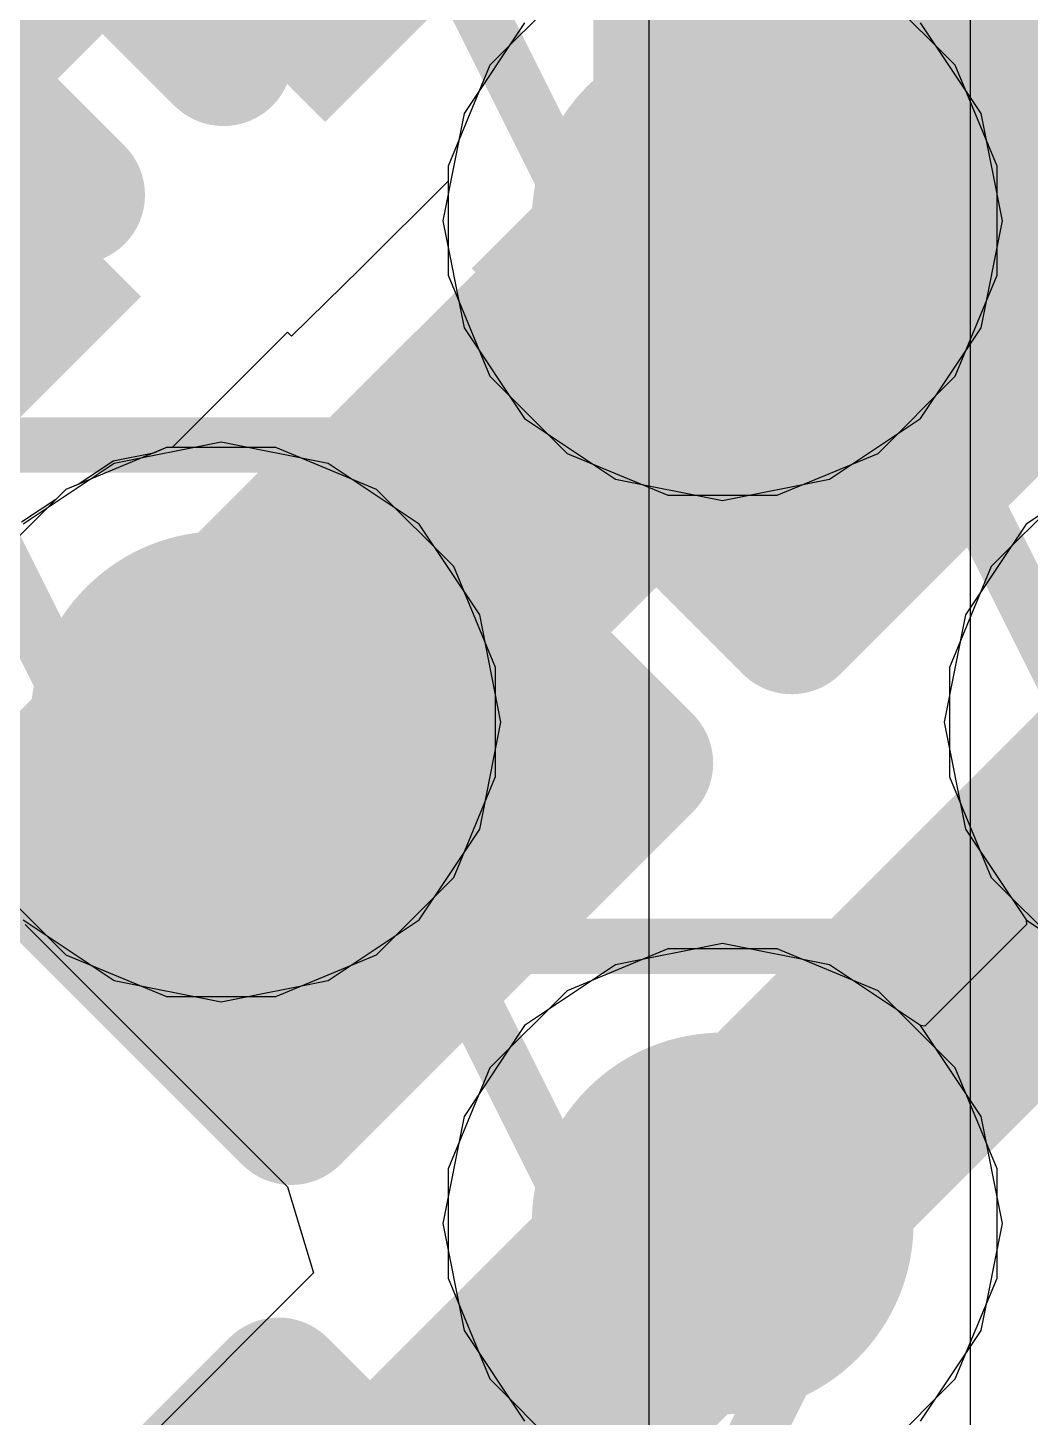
# Model space of a CAD drawing. Header units: inches. Extents: x -6 to 283, y -12 to 154.
# Drawn here: x 57.908 to 58.826, y 7.179 to 8.453 of the extents above; entities that cross this region are included whole.
import ezdxf

# ---------------------------------------------------------------- set-up
doc = ezdxf.new("R2010")
doc.units = ezdxf.units.IN
for name, color, linetype in [('Bottom Layer', 5, 'Continuous'), ('Bottom Overlay', 54, 'Continuous'), ('Bottom Paste', 16, 'Continuous'), ('Bottom Solder', 6, 'Continuous'), ('Drill Drawing', 1, 'Continuous'), ('GND-1', 16, 'Continuous'), ('GND-2', 90, 'Continuous'), ('GND-3', 216, 'Continuous'), ('GND-4', 54, 'Continuous'), ('PWR-1', 156, 'Continuous'), ('PWR-2', 130, 'Continuous'), ('Signal L1', 76, 'Continuous'), ('Signal L2', 6, 'Continuous'), ('Top Layer', 1, 'Continuous'), ('Top Paste', 8, 'Continuous'), ('Top Solder', 216, 'Continuous'), ('Via Holes', 16, 'Continuous')]:
    doc.layers.add(name, color=color, linetype=linetype)

# ---------------------------------------------------------------- blocks, each defined once
blk = doc.blocks.new('BGA_565_15_5_14_4__57')
at = {"layer": 'Top Layer'}
h = blk.add_hatch(color=1, dxfattribs=at)
edge = h.paths.add_edge_path()
edge.add_arc((-2.27499926, 3.5749992), 0.12499848, 0, 360)
h = blk.add_hatch(color=1, dxfattribs=at)
edge = h.paths.add_edge_path()
edge.add_arc((-2.9250005, 2.9250005), 0.12499848, 0, 360)
h = blk.add_hatch(color=1, dxfattribs=at)
edge = h.paths.add_edge_path()
edge.add_arc((-2.27499926, 2.9250005), 0.12499848, 0, 360)
at = {"layer": 'Top Paste'}
h = blk.add_hatch(color=8, dxfattribs=at)
edge = h.paths.add_edge_path()
edge.add_arc((-2.27499926, 3.5749992), 0.12499848, 0, 360)
h = blk.add_hatch(color=8, dxfattribs=at)
edge = h.paths.add_edge_path()
edge.add_arc((-2.9250005, 2.9250005), 0.12499848, 0, 360)
h = blk.add_hatch(color=8, dxfattribs=at)
edge = h.paths.add_edge_path()
edge.add_arc((-2.27499926, 2.9250005), 0.12499848, 0, 360)
at = {"layer": 'Top Solder'}
h = blk.add_hatch(color=216, dxfattribs=at)
edge = h.paths.add_edge_path()
edge.add_arc((-2.27499926, 3.5749992), 0.17499838, 0, 360)
h = blk.add_hatch(color=216, dxfattribs=at)
edge = h.paths.add_edge_path()
edge.add_arc((-2.9250005, 2.9250005), 0.17499838, 0, 360)
h = blk.add_hatch(color=216, dxfattribs=at)
edge = h.paths.add_edge_path()
edge.add_arc((-2.27499926, 2.9250005), 0.17499838, 0, 360)
blk = doc.blocks.new('CAP_0201_B_374')
at = {"layer": 'Bottom Layer'}
for points in [[(-0.44999656, 0.1499997), (-0.14999716, 0.1499997), (-0.14999716, -0.1499997), (-0.44999656, -0.1499997)], [(0.14999716, 0.1499997), (0.44999656, 0.1499997), (0.44999656, -0.1499997), (0.14999716, -0.1499997)]]:
    blk.add_hatch(color=5, dxfattribs=at).paths.add_polyline_path(points)
at = {"layer": 'Bottom Paste'}
for points in [[(-0.44999656, 0.1499997), (-0.14999716, 0.1499997), (-0.14999716, -0.1499997), (-0.44999656, -0.1499997)], [(0.14999716, 0.1499997), (0.44999656, 0.1499997), (0.44999656, -0.1499997), (0.14999716, -0.1499997)]]:
    blk.add_hatch(color=16, dxfattribs=at).paths.add_polyline_path(points)
at = {"layer": 'Bottom Solder'}
for points in [[(-0.50499772, 0.20500086), (-0.094996, 0.20500086), (-0.094996, -0.20500086), (-0.50499772, -0.20500086)], [(0.094996, 0.20500086), (0.50499772, 0.20500086), (0.50499772, -0.20500086), (0.094996, -0.20500086)]]:
    blk.add_hatch(color=6, dxfattribs=at).paths.add_polyline_path(points)
at = {"layer": 'Bottom Overlay'}
for points in [[(-0.5334, 0.2286, 0.127, 0.127, 0), (-0.2032, 0.2286, 0.127, 0.127, 0)], [(-0.5334, -0.2286, 0.127, 0.127, 0), (-0.5334, 0.2286, 0.127, 0.127, 0)], [(0.2032, 0.2286, 0.127, 0.127, 0), (0.5334, 0.2286, 0.127, 0.127, 0)], [(0.5334, -0.2286, 0.127, 0.127, 0), (0.5334, 0.2286, 0.127, 0.127, 0)], [(-0.5334, -0.2286, 0.127, 0.127, 0), (-0.2032, -0.2286, 0.127, 0.127, 0)], [(0.2032, -0.2286, 0.127, 0.127, 0), (0.5334, -0.2286, 0.127, 0.127, 0)]]:
    blk.add_lwpolyline(points, format="xyseb", dxfattribs=at)
for points in [[(-0.5651499999999999, 0.2286, 0.0635, 0.0635, 1), (-0.5016499999999999, 0.2286, 0.0635, 0.0635, 1)], [(-0.5651499999999999, 0.2286, 0.0635, 0.0635, 1), (-0.5016499999999999, 0.2286, 0.0635, 0.0635, 1)], [(-0.23495, 0.2286, 0.0635, 0.0635, 1), (-0.17145, 0.2286, 0.0635, 0.0635, 1)], [(0.17145, 0.2286, 0.0635, 0.0635, 1), (0.23495, 0.2286, 0.0635, 0.0635, 1)], [(0.5016499999999999, 0.2286, 0.0635, 0.0635, 1), (0.5651499999999999, 0.2286, 0.0635, 0.0635, 1)], [(0.5016499999999999, 0.2286, 0.0635, 0.0635, 1), (0.5651499999999999, 0.2286, 0.0635, 0.0635, 1)], [(-0.5651499999999999, -0.2286, 0.0635, 0.0635, 1), (-0.5016499999999999, -0.2286, 0.0635, 0.0635, 1)], [(-0.5651499999999999, -0.2286, 0.0635, 0.0635, 1), (-0.5016499999999999, -0.2286, 0.0635, 0.0635, 1)], [(-0.23495, -0.2286, 0.0635, 0.0635, 1), (-0.17145, -0.2286, 0.0635, 0.0635, 1)], [(0.17145, -0.2286, 0.0635, 0.0635, 1), (0.23495, -0.2286, 0.0635, 0.0635, 1)], [(0.5016499999999999, -0.2286, 0.0635, 0.0635, 1), (0.5651499999999999, -0.2286, 0.0635, 0.0635, 1)], [(0.5016499999999999, -0.2286, 0.0635, 0.0635, 1), (0.5651499999999999, -0.2286, 0.0635, 0.0635, 1)]]:
    blk.add_lwpolyline(points, format="xyseb", close=True, dxfattribs=at)
blk = doc.blocks.new('CAP_0201_B_375')
at = {"layer": 'Bottom Layer'}
for points in [[(-0.44999656, 0.1499997), (-0.14999716, 0.1499997), (-0.14999716, -0.1499997), (-0.44999656, -0.1499997)], [(0.14999716, 0.1499997), (0.44999656, 0.1499997), (0.44999656, -0.1499997), (0.14999716, -0.1499997)]]:
    blk.add_hatch(color=5, dxfattribs=at).paths.add_polyline_path(points)
at = {"layer": 'Bottom Paste'}
for points in [[(-0.44999656, 0.1499997), (-0.14999716, 0.1499997), (-0.14999716, -0.1499997), (-0.44999656, -0.1499997)], [(0.14999716, 0.1499997), (0.44999656, 0.1499997), (0.44999656, -0.1499997), (0.14999716, -0.1499997)]]:
    blk.add_hatch(color=16, dxfattribs=at).paths.add_polyline_path(points)
at = {"layer": 'Bottom Solder'}
for points in [[(-0.50499772, 0.20500086), (-0.094996, 0.20500086), (-0.094996, -0.20500086), (-0.50499772, -0.20500086)], [(0.094996, 0.20500086), (0.50499772, 0.20500086), (0.50499772, -0.20500086), (0.094996, -0.20500086)]]:
    blk.add_hatch(color=6, dxfattribs=at).paths.add_polyline_path(points)
at = {"layer": 'Bottom Overlay'}
for points in [[(-0.2032, 0.2286, 0.127, 0.127, 0), (-0.5334, 0.2286, 0.127, 0.127, 0)], [(-0.5334, 0.2286, 0.127, 0.127, 0), (-0.5334, -0.2286, 0.127, 0.127, 0)], [(0.5334, 0.2286, 0.127, 0.127, 0), (0.2032, 0.2286, 0.127, 0.127, 0)], [(0.5334, 0.2286, 0.127, 0.127, 0), (0.5334, -0.2286, 0.127, 0.127, 0)], [(-0.2032, -0.2286, 0.127, 0.127, 0), (-0.5334, -0.2286, 0.127, 0.127, 0)], [(0.5334, -0.2286, 0.127, 0.127, 0), (0.2032, -0.2286, 0.127, 0.127, 0)]]:
    blk.add_lwpolyline(points, format="xyseb", dxfattribs=at)
for points in [[(-0.5651499999999999, 0.2286, 0.0635, 0.0635, 1), (-0.5016499999999999, 0.2286, 0.0635, 0.0635, 1)], [(-0.5651499999999999, 0.2286, 0.0635, 0.0635, 1), (-0.5016499999999999, 0.2286, 0.0635, 0.0635, 1)], [(-0.23495, 0.2286, 0.0635, 0.0635, 1), (-0.17145, 0.2286, 0.0635, 0.0635, 1)], [(0.17145, 0.2286, 0.0635, 0.0635, 1), (0.23495, 0.2286, 0.0635, 0.0635, 1)], [(0.5016499999999999, 0.2286, 0.0635, 0.0635, 1), (0.5651499999999999, 0.2286, 0.0635, 0.0635, 1)], [(0.5016499999999999, 0.2286, 0.0635, 0.0635, 1), (0.5651499999999999, 0.2286, 0.0635, 0.0635, 1)], [(-0.5651499999999999, -0.2286, 0.0635, 0.0635, 1), (-0.5016499999999999, -0.2286, 0.0635, 0.0635, 1)], [(-0.5651499999999999, -0.2286, 0.0635, 0.0635, 1), (-0.5016499999999999, -0.2286, 0.0635, 0.0635, 1)], [(-0.23495, -0.2286, 0.0635, 0.0635, 1), (-0.17145, -0.2286, 0.0635, 0.0635, 1)], [(0.17145, -0.2286, 0.0635, 0.0635, 1), (0.23495, -0.2286, 0.0635, 0.0635, 1)], [(0.5016499999999999, -0.2286, 0.0635, 0.0635, 1), (0.5651499999999999, -0.2286, 0.0635, 0.0635, 1)], [(0.5016499999999999, -0.2286, 0.0635, 0.0635, 1), (0.5651499999999999, -0.2286, 0.0635, 0.0635, 1)]]:
    blk.add_lwpolyline(points, format="xyseb", close=True, dxfattribs=at)
blk = doc.blocks.new('CAP_0201_B_376')
at = {"layer": 'Bottom Layer'}
for points in [[(-0.44999656, 0.1499997), (-0.14999716, 0.1499997), (-0.14999716, -0.1499997), (-0.44999656, -0.1499997)], [(0.14999716, 0.1499997), (0.44999656, 0.1499997), (0.44999656, -0.1499997), (0.14999716, -0.1499997)]]:
    blk.add_hatch(color=5, dxfattribs=at).paths.add_polyline_path(points)
at = {"layer": 'Bottom Paste'}
for points in [[(-0.44999656, 0.1499997), (-0.14999716, 0.1499997), (-0.14999716, -0.1499997), (-0.44999656, -0.1499997)], [(0.14999716, 0.1499997), (0.44999656, 0.1499997), (0.44999656, -0.1499997), (0.14999716, -0.1499997)]]:
    blk.add_hatch(color=16, dxfattribs=at).paths.add_polyline_path(points)
at = {"layer": 'Bottom Solder'}
for points in [[(-0.50499772, 0.20500086), (-0.094996, 0.20500086), (-0.094996, -0.20500086), (-0.50499772, -0.20500086)], [(0.094996, 0.20500086), (0.50499772, 0.20500086), (0.50499772, -0.20500086), (0.094996, -0.20500086)]]:
    blk.add_hatch(color=6, dxfattribs=at).paths.add_polyline_path(points)
at = {"layer": 'Bottom Overlay'}
for points in [[(-0.5334, 0.2286, 0.127, 0.127, 0), (-0.2032, 0.2286, 0.127, 0.127, 0)], [(-0.5334, -0.2286, 0.127, 0.127, 0), (-0.5334, 0.2286, 0.127, 0.127, 0)], [(0.2032, 0.2286, 0.127, 0.127, 0), (0.5334, 0.2286, 0.127, 0.127, 0)], [(0.5334, -0.2286, 0.127, 0.127, 0), (0.5334, 0.2286, 0.127, 0.127, 0)], [(-0.5334, -0.2286, 0.127, 0.127, 0), (-0.2032, -0.2286, 0.127, 0.127, 0)], [(0.2032, -0.2286, 0.127, 0.127, 0), (0.5334, -0.2286, 0.127, 0.127, 0)]]:
    blk.add_lwpolyline(points, format="xyseb", dxfattribs=at)
for points in [[(-0.5651499999999999, 0.2286, 0.0635, 0.0635, 1), (-0.5016499999999999, 0.2286, 0.0635, 0.0635, 1)], [(-0.5651499999999999, 0.2286, 0.0635, 0.0635, 1), (-0.5016499999999999, 0.2286, 0.0635, 0.0635, 1)], [(-0.23495, 0.2286, 0.0635, 0.0635, 1), (-0.17145, 0.2286, 0.0635, 0.0635, 1)], [(0.17145, 0.2286, 0.0635, 0.0635, 1), (0.23495, 0.2286, 0.0635, 0.0635, 1)], [(0.5016499999999999, 0.2286, 0.0635, 0.0635, 1), (0.5651499999999999, 0.2286, 0.0635, 0.0635, 1)], [(0.5016499999999999, 0.2286, 0.0635, 0.0635, 1), (0.5651499999999999, 0.2286, 0.0635, 0.0635, 1)], [(-0.5651499999999999, -0.2286, 0.0635, 0.0635, 1), (-0.5016499999999999, -0.2286, 0.0635, 0.0635, 1)], [(-0.5651499999999999, -0.2286, 0.0635, 0.0635, 1), (-0.5016499999999999, -0.2286, 0.0635, 0.0635, 1)], [(-0.23495, -0.2286, 0.0635, 0.0635, 1), (-0.17145, -0.2286, 0.0635, 0.0635, 1)], [(0.17145, -0.2286, 0.0635, 0.0635, 1), (0.23495, -0.2286, 0.0635, 0.0635, 1)], [(0.5016499999999999, -0.2286, 0.0635, 0.0635, 1), (0.5651499999999999, -0.2286, 0.0635, 0.0635, 1)], [(0.5016499999999999, -0.2286, 0.0635, 0.0635, 1), (0.5651499999999999, -0.2286, 0.0635, 0.0635, 1)]]:
    blk.add_lwpolyline(points, format="xyseb", close=True, dxfattribs=at)

msp = doc.modelspace()

# ---------------------------------------------------------------- hatches: boundary and pattern name
at = {"layer": 'Bottom Layer'}
h = msp.add_hatch(color=5, dxfattribs=at)
edge = h.paths.add_edge_path()
edge.add_arc((58.54439396, 8.2759804), 0.1499997, 0, 360)
h = msp.add_hatch(color=5, dxfattribs=at)
edge = h.paths.add_edge_path()
edge.add_arc((58.08477334, 7.81635978), 0.1499997, 0, 360)
h = msp.add_hatch(color=5, dxfattribs=at)
edge = h.paths.add_edge_path()
edge.add_arc((58.54439396, 7.356739159999999), 0.1499997, 0, 360)
at = {"layer": 'GND-1'}
h = msp.add_hatch(color=16, dxfattribs=at)
edge = h.paths.add_edge_path()
edge.add_arc((58.54439396, 8.2759804), 0.1499997, 0, 360)
h = msp.add_hatch(color=16, dxfattribs=at)
edge = h.paths.add_edge_path()
edge.add_arc((58.08477334, 7.81635978), 0.1499997, 0, 360)
h = msp.add_hatch(color=16, dxfattribs=at)
edge = h.paths.add_edge_path()
edge.add_arc((58.54439396, 7.356739159999999), 0.1499997, 0, 360)
at = {"layer": 'GND-2'}
h = msp.add_hatch(color=90, dxfattribs=at)
edge = h.paths.add_edge_path()
edge.add_arc((58.54439396, 8.2759804), 0.1499997, 0, 360)
h = msp.add_hatch(color=90, dxfattribs=at)
edge = h.paths.add_edge_path()
edge.add_arc((58.08477334, 7.81635978), 0.1499997, 0, 360)
h = msp.add_hatch(color=90, dxfattribs=at)
edge = h.paths.add_edge_path()
edge.add_arc((58.54439396, 7.356739159999999), 0.1499997, 0, 360)
at = {"layer": 'GND-3'}
h = msp.add_hatch(color=216, dxfattribs=at)
edge = h.paths.add_edge_path()
edge.add_arc((58.54439396, 8.2759804), 0.1499997, 0, 360)
h = msp.add_hatch(color=216, dxfattribs=at)
edge = h.paths.add_edge_path()
edge.add_arc((58.08477334, 7.81635978), 0.1499997, 0, 360)
h = msp.add_hatch(color=216, dxfattribs=at)
edge = h.paths.add_edge_path()
edge.add_arc((58.54439396, 7.356739159999999), 0.1499997, 0, 360)
at = {"layer": 'GND-4'}
h = msp.add_hatch(color=54, dxfattribs=at)
edge = h.paths.add_edge_path()
edge.add_arc((58.54439396, 8.2759804), 0.1499997, 0, 360)
h = msp.add_hatch(color=54, dxfattribs=at)
edge = h.paths.add_edge_path()
edge.add_arc((58.08477334, 7.81635978), 0.1499997, 0, 360)
h = msp.add_hatch(color=54, dxfattribs=at)
edge = h.paths.add_edge_path()
edge.add_arc((58.54439396, 7.356739159999999), 0.1499997, 0, 360)
at = {"layer": 'PWR-1'}
h = msp.add_hatch(color=156, dxfattribs=at)
edge = h.paths.add_edge_path()
edge.add_arc((58.54439396, 8.2759804), 0.1499997, 0, 360)
h = msp.add_hatch(color=156, dxfattribs=at)
edge = h.paths.add_edge_path()
edge.add_arc((58.08477334, 7.81635978), 0.1499997, 0, 360)
h = msp.add_hatch(color=156, dxfattribs=at)
edge = h.paths.add_edge_path()
edge.add_arc((58.54439396, 7.356739159999999), 0.1499997, 0, 360)
at = {"layer": 'PWR-2'}
h = msp.add_hatch(color=130, dxfattribs=at)
edge = h.paths.add_edge_path()
edge.add_arc((58.54439396, 8.2759804), 0.1499997, 0, 360)
h = msp.add_hatch(color=130, dxfattribs=at)
edge = h.paths.add_edge_path()
edge.add_arc((58.08477334, 7.81635978), 0.1499997, 0, 360)
h = msp.add_hatch(color=130, dxfattribs=at)
edge = h.paths.add_edge_path()
edge.add_arc((58.54439396, 7.356739159999999), 0.1499997, 0, 360)
at = {"layer": 'Signal L1'}
h = msp.add_hatch(color=76, dxfattribs=at)
edge = h.paths.add_edge_path()
edge.add_arc((58.54439396, 8.2759804), 0.1499997, 0, 360)
h = msp.add_hatch(color=76, dxfattribs=at)
edge = h.paths.add_edge_path()
edge.add_arc((58.08477334, 7.81635978), 0.1499997, 0, 360)
h = msp.add_hatch(color=76, dxfattribs=at)
edge = h.paths.add_edge_path()
edge.add_arc((58.54439396, 7.356739159999999), 0.1499997, 0, 360)
at = {"layer": 'Signal L2'}
h = msp.add_hatch(color=6, dxfattribs=at)
edge = h.paths.add_edge_path()
edge.add_arc((58.54439396, 8.2759804), 0.1499997, 0, 360)
h = msp.add_hatch(color=6, dxfattribs=at)
edge = h.paths.add_edge_path()
edge.add_arc((58.08477334, 7.81635978), 0.1499997, 0, 360)
h = msp.add_hatch(color=6, dxfattribs=at)
edge = h.paths.add_edge_path()
edge.add_arc((58.54439396, 7.356739159999999), 0.1499997, 0, 360)
at = {"layer": 'Top Layer'}
h = msp.add_hatch(color=1, dxfattribs=at)
edge = h.paths.add_edge_path()
edge.add_arc((58.54439396, 8.2759804), 0.1499997, 0, 360)
h = msp.add_hatch(color=1, dxfattribs=at)
edge = h.paths.add_edge_path()
edge.add_arc((58.08477334, 7.81635978), 0.1499997, 0, 360)
h = msp.add_hatch(color=1, dxfattribs=at)
edge = h.paths.add_edge_path()
edge.add_arc((58.54439396, 7.356739159999999), 0.1499997, 0, 360)
at = {"layer": 'Via Holes'}
h = msp.add_hatch(color=7, dxfattribs=at)
edge = h.paths.add_edge_path()
edge.add_arc((58.54439396, 8.2759804), 0.07499858, 0, 360)
h = msp.add_hatch(color=7, dxfattribs=at)
edge = h.paths.add_edge_path()
edge.add_arc((58.08477334, 7.81635978), 0.07499858, 0, 360)
h = msp.add_hatch(color=7, dxfattribs=at)
edge = h.paths.add_edge_path()
edge.add_arc((58.54439396, 7.356739159999999), 0.07499858, 0, 360)

# ---------------------------------------------------------------- linework, layer by layer
at = {"layer": 'Bottom Layer'}
for p, q in [((58.77134295999999, 14.32869118), (58.77134295999999, 3.62964222)), ((58.40187456, 8.4892769), (58.33109746, 8.4184998)), ((58.33109746, 8.4184998), (58.29279425999999, 8.326026019999999)), ((58.29279425999999, 8.326026019999999), (58.29279425999999, 8.312264299999999)), ((58.29279425999999, 8.312264299999999), (58.21259884, 8.232071419999999)), ((58.21259884, 8.232071419999999), (58.1493122, 8.17023258)), ((58.14565459999999, 8.173890179999999), (58.0397239, 8.067959479999999)), ((58.1493122, 8.17023258), (58.14565459999999, 8.173890179999999)), ((58.03472772, 8.067959479999999), (58.02275161999999, 8.06299886)), ((58.0397239, 8.067959479999999), (58.03472772, 8.067959479999999)), ((57.98566762, 8.055622699999999), (57.95423004, 8.0346169)), ((58.02275161999999, 8.06299886), (57.98566762, 8.055622699999999)), ((57.94225394, 8.029656280000001), (57.93308708, 8.020489419999999)), ((57.95423004, 8.0346169), (57.94225394, 8.029656280000001)), ((57.93308708, 8.020489419999999), (57.9016495, 7.999483619999999)), ((57.90522327999999, 7.63084834), (58.14565206, 7.390417019999999)), ((58.14565206, 7.390417019999999), (58.16938582, 7.31134682)), ((58.16938582, 7.31134682), (57.99404962, 7.13601062))]:
    msp.add_line(p, q, dxfattribs=at)
for points in [[(58.86455333999999, 8.4931123, 0.2032, 0.2032, 0), (58.86455333999999, 8.87510036, 0.2032, 0.2032, 0)], [(58.64742144, 8.2759804, 0.2032, 0.2032, 0), (58.86455333999999, 8.4931123, 0.2032, 0.2032, 0)], [(58.54439396, 8.2759804, 0.2032, 0.2032, 0), (58.64742144, 8.2759804, 0.2032, 0.2032, 0)], [(58.63814789999999, 8.26670686, 0.2032, 0.2032, 0), (58.64742144, 8.2759804, 0.2032, 0.2032, 0)], [(58.56304009999999, 8.232068879999998, 0.254, 0.254, 0), (58.57180564, 8.232068879999998, 0.254, 0.254, 0)], [(58.58005556, 8.240318799999999, 0.254, 0.254, 0), (58.58397986, 8.2363945, 0.254, 0.254, 0)], [(58.58397986, 8.21989466, 0.254, 0.254, 0), (58.58397986, 8.2363945, 0.254, 0.254, 0)], [(58.18044498, 7.81635978, 0.254, 0.254, 0), (58.58397986, 8.21989466, 0.254, 0.254, 0)], [(58.08477334, 7.81635978, 0.254, 0.254, 0), (58.18044498, 7.81635978, 0.254, 0.254, 0)], [(58.16221031999999, 7.798125119999999, 0.254, 0.254, 0), (58.18044498, 7.81635978, 0.254, 0.254, 0)], [(58.16221031999999, 7.798125119999999, 0.254, 0.254, 0), (58.16221285999999, 7.798125119999999, 0.254, 0.254, 0)], [(58.15886005999999, 6.971200179999999, 0.2032, 0.2032, 0), (59.00401712, 7.81635724, 0.2032, 0.2032, 0)]]:
    msp.add_lwpolyline(points, format="xyseb", dxfattribs=at)
for points in [[(58.81375333999999, 8.4931123, 0.1016, 0.1016, 1), (58.91535333999999, 8.4931123, 0.1016, 0.1016, 1)], [(58.81375333999999, 8.4931123, 0.1016, 0.1016, 1), (58.91535333999999, 8.4931123, 0.1016, 0.1016, 1)], [(58.49359396, 8.2759804, 0.1016, 0.1016, 1), (58.59519396, 8.2759804, 0.1016, 0.1016, 1)], [(58.59662143999999, 8.2759804, 0.1016, 0.1016, 1), (58.69822144, 8.2759804, 0.1016, 0.1016, 1)], [(58.59662143999999, 8.2759804, 0.1016, 0.1016, 1), (58.69822144, 8.2759804, 0.1016, 0.1016, 1)], [(58.59662143999999, 8.2759804, 0.1016, 0.1016, 1), (58.69822144, 8.2759804, 0.1016, 0.1016, 1)], [(58.4995401, 8.232068879999998, 0.127, 0.127, 1), (58.6265401, 8.232068879999998, 0.127, 0.127, 1)], [(58.50830564, 8.232068879999998, 0.127, 0.127, 1), (58.63530564, 8.232068879999998, 0.127, 0.127, 1)], [(58.51655556, 8.240318799999999, 0.127, 0.127, 1), (58.64355556, 8.240318799999999, 0.127, 0.127, 1)], [(58.52047985999999, 8.2363945, 0.127, 0.127, 1), (58.64747986, 8.2363945, 0.127, 0.127, 1)], [(58.52047985999999, 8.2363945, 0.127, 0.127, 1), (58.64747986, 8.2363945, 0.127, 0.127, 1)], [(58.5873479, 8.26670686, 0.1016, 0.1016, 1), (58.6889479, 8.26670686, 0.1016, 0.1016, 1)], [(58.52047985999999, 8.21989466, 0.127, 0.127, 1), (58.64747986, 8.21989466, 0.127, 0.127, 1)], [(58.52047985999999, 8.21989466, 0.127, 0.127, 1), (58.64747986, 8.21989466, 0.127, 0.127, 1)], [(58.02127334, 7.81635978, 0.127, 0.127, 1), (58.14827334, 7.81635978, 0.127, 0.127, 1)], [(58.11694498, 7.81635978, 0.127, 0.127, 1), (58.24394498, 7.81635978, 0.127, 0.127, 1)], [(58.11694498, 7.81635978, 0.127, 0.127, 1), (58.24394498, 7.81635978, 0.127, 0.127, 1)], [(58.11694498, 7.81635978, 0.127, 0.127, 1), (58.24394498, 7.81635978, 0.127, 0.127, 1)], [(58.09871032, 7.798125119999999, 0.127, 0.127, 1), (58.22571032, 7.798125119999999, 0.127, 0.127, 1)], [(58.09871032, 7.798125119999999, 0.127, 0.127, 1), (58.22571032, 7.798125119999999, 0.127, 0.127, 1)], [(58.09871285999999, 7.798125119999999, 0.127, 0.127, 1), (58.22571286, 7.798125119999999, 0.127, 0.127, 1)]]:
    msp.add_lwpolyline(points, format="xyseb", close=True, dxfattribs=at)
at = {"layer": 'Drill Drawing'}
for points in [[(58.29039396, 8.5299804, 0.0508, 0.0508, 0), (58.54439396, 8.021980399999999, 0.0508, 0.0508, 0)], [(58.54439396, 8.021980399999999, 0.0508, 0.0508, 0), (58.79839396, 8.5299804, 0.0508, 0.0508, 0)], [(57.83077333999999, 8.070359779999999, 0.0508, 0.0508, 0), (58.33877334, 8.070359779999999, 0.0508, 0.0508, 0)], [(57.83077333999999, 8.070359779999999, 0.0508, 0.0508, 0), (58.08477334, 7.56235978, 0.0508, 0.0508, 0)], [(58.08477334, 7.56235978, 0.0508, 0.0508, 0), (58.33877334, 8.070359779999999, 0.0508, 0.0508, 0)], [(58.75001712, 8.070357239999998, 0.0508, 0.0508, 0), (59.25801712, 8.070357239999998, 0.0508, 0.0508, 0)], [(58.75001712, 8.070357239999998, 0.0508, 0.0508, 0), (59.00401712, 7.56235724, 0.0508, 0.0508, 0)], [(58.29039396, 7.61073916, 0.0508, 0.0508, 0), (58.79839396, 7.61073916, 0.0508, 0.0508, 0)], [(58.29039396, 7.61073916, 0.0508, 0.0508, 0), (58.54439396, 7.102739159999999, 0.0508, 0.0508, 0)], [(58.54439396, 7.102739159999999, 0.0508, 0.0508, 0), (58.79839396, 7.61073916, 0.0508, 0.0508, 0)]]:
    msp.add_lwpolyline(points, format="xyseb", dxfattribs=at)
for points in [[(58.32607334, 8.070359779999999, 0.0254, 0.0254, 1), (58.35147334, 8.070359779999999, 0.0254, 0.0254, 1)], [(58.32607334, 8.070359779999999, 0.0254, 0.0254, 1), (58.35147334, 8.070359779999999, 0.0254, 0.0254, 1)], [(58.73731711999999, 8.070357239999998, 0.0254, 0.0254, 1), (58.76271712, 8.070357239999998, 0.0254, 0.0254, 1)], [(58.73731711999999, 8.070357239999998, 0.0254, 0.0254, 1), (58.76271712, 8.070357239999998, 0.0254, 0.0254, 1)], [(58.53169396, 8.021980399999999, 0.0254, 0.0254, 1), (58.55709396, 8.021980399999999, 0.0254, 0.0254, 1)], [(58.53169396, 8.021980399999999, 0.0254, 0.0254, 1), (58.55709396, 8.021980399999999, 0.0254, 0.0254, 1)], [(58.27769395999999, 7.61073916, 0.0254, 0.0254, 1), (58.30309396, 7.61073916, 0.0254, 0.0254, 1)], [(58.27769395999999, 7.61073916, 0.0254, 0.0254, 1), (58.30309396, 7.61073916, 0.0254, 0.0254, 1)], [(58.78569395999999, 7.61073916, 0.0254, 0.0254, 1), (58.81109396, 7.61073916, 0.0254, 0.0254, 1)], [(58.78569395999999, 7.61073916, 0.0254, 0.0254, 1), (58.81109396, 7.61073916, 0.0254, 0.0254, 1)], [(58.07207334, 7.56235978, 0.0254, 0.0254, 1), (58.09747333999999, 7.56235978, 0.0254, 0.0254, 1)], [(58.07207334, 7.56235978, 0.0254, 0.0254, 1), (58.09747333999999, 7.56235978, 0.0254, 0.0254, 1)]]:
    msp.add_lwpolyline(points, format="xyseb", close=True, dxfattribs=at)
at = {"layer": 'GND-1'}
for p, q in [((58.40187456, 8.4892769), (58.33109746, 8.4184998)), ((58.75769045999999, 8.4184998), (58.68691335999999, 8.4892769)), ((58.33109746, 8.4184998), (58.29279425999999, 8.326026019999999)), ((58.79599366, 8.326026019999999), (58.75769045999999, 8.4184998)), ((58.29279425999999, 8.326026019999999), (58.29279425999999, 8.22593478)), ((58.79599366, 8.22593478), (58.79599366, 8.326026019999999)), ((58.29279425999999, 8.22593478), (58.33109746, 8.133461)), ((58.75769045999999, 8.133461), (58.79599366, 8.22593478)), ((58.33109746, 8.133461), (58.40187456, 8.0626839)), ((58.68691335999999, 8.0626839), (58.75769045999999, 8.133461)), ((58.03472772, 8.067959479999999), (57.94225394, 8.029656280000001)), ((58.13481896, 8.067959479999999), (58.03472772, 8.067959479999999)), ((58.22729274, 8.029656280000001), (58.13481896, 8.067959479999999)), ((58.40187456, 8.0626839), (58.49434833999999, 8.0243807)), ((58.59443958, 8.0243807), (58.68691335999999, 8.0626839)), ((57.94225394, 8.029656280000001), (57.87147684, 7.958879179999999)), ((58.29806984, 7.958879179999999), (58.22729274, 8.029656280000001)), ((58.86149772, 8.02965374), (58.79072062, 7.95887664)), ((58.49434833999999, 8.0243807), (58.59443958, 8.0243807)), ((58.33637304, 7.8664054), (58.29806984, 7.958879179999999)), ((58.79072062, 7.95887664), (58.75241741999999, 7.86640286)), ((58.33637304, 7.766314159999999), (58.33637304, 7.8664054)), ((58.75241741999999, 7.86640286), (58.75241741999999, 7.766311619999999)), ((58.29806984, 7.67384038), (58.33637304, 7.766314159999999)), ((58.75241741999999, 7.766311619999999), (58.79072062, 7.673837839999999)), ((57.87147684, 7.67384038), (57.94225394, 7.60306328)), ((58.22729274, 7.60306328), (58.29806984, 7.67384038)), ((58.79072062, 7.673837839999999), (58.86149772, 7.60306074)), ((58.49434833999999, 7.60833886), (58.40187456, 7.570035659999999)), ((58.59443958, 7.60833886), (58.49434833999999, 7.60833886)), ((58.68691335999999, 7.570035659999999), (58.59443958, 7.60833886)), ((57.94225394, 7.60306328), (58.03472772, 7.56476008)), ((58.13481896, 7.56476008), (58.22729274, 7.60306328)), ((58.40187456, 7.570035659999999), (58.33109746, 7.49925856)), ((58.75769045999999, 7.49925856), (58.68691335999999, 7.570035659999999)), ((58.03472772, 7.56476008), (58.13481896, 7.56476008)), ((58.33109746, 7.49925856), (58.29279425999999, 7.40678478)), ((58.79599366, 7.40678478), (58.75769045999999, 7.49925856)), ((58.29279425999999, 7.40678478), (58.29279425999999, 7.306693539999999)), ((58.79599366, 7.306693539999999), (58.79599366, 7.40678478)), ((58.29279425999999, 7.306693539999999), (58.33109746, 7.21421976)), ((58.75769045999999, 7.21421976), (58.79599366, 7.306693539999999)), ((58.33109746, 7.21421976), (58.40187456, 7.143442659999999)), ((58.68691335999999, 7.143442659999999), (58.75769045999999, 7.21421976))]:
    msp.add_line(p, q, dxfattribs=at)
at = {"layer": 'GND-2'}
for p, q in [((58.40187456, 8.4892769), (58.33109746, 8.4184998)), ((58.75769045999999, 8.4184998), (58.68691335999999, 8.4892769)), ((58.33109746, 8.4184998), (58.29279425999999, 8.326026019999999)), ((58.79599366, 8.326026019999999), (58.75769045999999, 8.4184998)), ((58.29279425999999, 8.326026019999999), (58.29279425999999, 8.22593478)), ((58.79599366, 8.22593478), (58.79599366, 8.326026019999999)), ((58.29279425999999, 8.22593478), (58.33109746, 8.133461)), ((58.75769045999999, 8.133461), (58.79599366, 8.22593478)), ((58.33109746, 8.133461), (58.40187456, 8.0626839)), ((58.68691335999999, 8.0626839), (58.75769045999999, 8.133461)), ((58.03472772, 8.067959479999999), (57.94225394, 8.029656280000001)), ((58.13481896, 8.067959479999999), (58.03472772, 8.067959479999999)), ((58.22729274, 8.029656280000001), (58.13481896, 8.067959479999999)), ((58.40187456, 8.0626839), (58.49434833999999, 8.0243807)), ((58.59443958, 8.0243807), (58.68691335999999, 8.0626839)), ((57.94225394, 8.029656280000001), (57.87147684, 7.958879179999999)), ((58.29806984, 7.958879179999999), (58.22729274, 8.029656280000001)), ((58.86149772, 8.02965374), (58.79072062, 7.95887664)), ((58.49434833999999, 8.0243807), (58.59443958, 8.0243807)), ((58.33637304, 7.8664054), (58.29806984, 7.958879179999999)), ((58.79072062, 7.95887664), (58.75241741999999, 7.86640286)), ((58.33637304, 7.766314159999999), (58.33637304, 7.8664054)), ((58.75241741999999, 7.86640286), (58.75241741999999, 7.766311619999999)), ((58.29806984, 7.67384038), (58.33637304, 7.766314159999999)), ((58.75241741999999, 7.766311619999999), (58.79072062, 7.673837839999999)), ((57.87147684, 7.67384038), (57.94225394, 7.60306328)), ((58.22729274, 7.60306328), (58.29806984, 7.67384038)), ((58.79072062, 7.673837839999999), (58.86149772, 7.60306074)), ((58.49434833999999, 7.60833886), (58.40187456, 7.570035659999999)), ((58.59443958, 7.60833886), (58.49434833999999, 7.60833886)), ((58.68691335999999, 7.570035659999999), (58.59443958, 7.60833886)), ((57.94225394, 7.60306328), (58.03472772, 7.56476008)), ((58.13481896, 7.56476008), (58.22729274, 7.60306328)), ((58.40187456, 7.570035659999999), (58.33109746, 7.49925856)), ((58.75769045999999, 7.49925856), (58.68691335999999, 7.570035659999999)), ((58.03472772, 7.56476008), (58.13481896, 7.56476008)), ((58.33109746, 7.49925856), (58.29279425999999, 7.40678478)), ((58.79599366, 7.40678478), (58.75769045999999, 7.49925856)), ((58.29279425999999, 7.40678478), (58.29279425999999, 7.306693539999999)), ((58.79599366, 7.306693539999999), (58.79599366, 7.40678478)), ((58.29279425999999, 7.306693539999999), (58.33109746, 7.21421976)), ((58.75769045999999, 7.21421976), (58.79599366, 7.306693539999999)), ((58.33109746, 7.21421976), (58.40187456, 7.143442659999999)), ((58.68691335999999, 7.143442659999999), (58.75769045999999, 7.21421976))]:
    msp.add_line(p, q, dxfattribs=at)
at = {"layer": 'GND-3'}
for p, q in [((58.40187456, 8.4892769), (58.33109746, 8.4184998)), ((58.75769045999999, 8.4184998), (58.68691335999999, 8.4892769)), ((58.33109746, 8.4184998), (58.29279425999999, 8.326026019999999)), ((58.79599366, 8.326026019999999), (58.75769045999999, 8.4184998)), ((58.29279425999999, 8.326026019999999), (58.29279425999999, 8.22593478)), ((58.79599366, 8.22593478), (58.79599366, 8.326026019999999)), ((58.29279425999999, 8.22593478), (58.33109746, 8.133461)), ((58.75769045999999, 8.133461), (58.79599366, 8.22593478)), ((58.33109746, 8.133461), (58.40187456, 8.0626839)), ((58.68691335999999, 8.0626839), (58.75769045999999, 8.133461)), ((58.03472772, 8.067959479999999), (57.94225394, 8.029656280000001)), ((58.13481896, 8.067959479999999), (58.03472772, 8.067959479999999)), ((58.22729274, 8.029656280000001), (58.13481896, 8.067959479999999)), ((58.40187456, 8.0626839), (58.49434833999999, 8.0243807)), ((58.59443958, 8.0243807), (58.68691335999999, 8.0626839)), ((57.94225394, 8.029656280000001), (57.87147684, 7.958879179999999)), ((58.29806984, 7.958879179999999), (58.22729274, 8.029656280000001)), ((58.86149772, 8.02965374), (58.79072062, 7.95887664)), ((58.49434833999999, 8.0243807), (58.59443958, 8.0243807)), ((58.33637304, 7.8664054), (58.29806984, 7.958879179999999)), ((58.79072062, 7.95887664), (58.75241741999999, 7.86640286)), ((58.33637304, 7.766314159999999), (58.33637304, 7.8664054)), ((58.75241741999999, 7.86640286), (58.75241741999999, 7.766311619999999)), ((58.29806984, 7.67384038), (58.33637304, 7.766314159999999)), ((58.75241741999999, 7.766311619999999), (58.79072062, 7.673837839999999)), ((57.87147684, 7.67384038), (57.94225394, 7.60306328)), ((58.22729274, 7.60306328), (58.29806984, 7.67384038)), ((58.79072062, 7.673837839999999), (58.86149772, 7.60306074)), ((58.49434833999999, 7.60833886), (58.40187456, 7.570035659999999)), ((58.59443958, 7.60833886), (58.49434833999999, 7.60833886)), ((58.68691335999999, 7.570035659999999), (58.59443958, 7.60833886)), ((57.94225394, 7.60306328), (58.03472772, 7.56476008)), ((58.13481896, 7.56476008), (58.22729274, 7.60306328)), ((58.40187456, 7.570035659999999), (58.33109746, 7.49925856)), ((58.75769045999999, 7.49925856), (58.68691335999999, 7.570035659999999)), ((58.03472772, 7.56476008), (58.13481896, 7.56476008)), ((58.33109746, 7.49925856), (58.29279425999999, 7.40678478)), ((58.79599366, 7.40678478), (58.75769045999999, 7.49925856)), ((58.29279425999999, 7.40678478), (58.29279425999999, 7.306693539999999)), ((58.79599366, 7.306693539999999), (58.79599366, 7.40678478)), ((58.29279425999999, 7.306693539999999), (58.33109746, 7.21421976)), ((58.75769045999999, 7.21421976), (58.79599366, 7.306693539999999)), ((58.33109746, 7.21421976), (58.40187456, 7.143442659999999)), ((58.68691335999999, 7.143442659999999), (58.75769045999999, 7.21421976))]:
    msp.add_line(p, q, dxfattribs=at)
at = {"layer": 'GND-4'}
for p, q in [((58.40187456, 8.4892769), (58.33109746, 8.4184998)), ((58.75769045999999, 8.4184998), (58.68691335999999, 8.4892769)), ((58.33109746, 8.4184998), (58.29279425999999, 8.326026019999999)), ((58.79599366, 8.326026019999999), (58.75769045999999, 8.4184998)), ((58.29279425999999, 8.326026019999999), (58.29279425999999, 8.22593478)), ((58.79599366, 8.22593478), (58.79599366, 8.326026019999999)), ((58.29279425999999, 8.22593478), (58.33109746, 8.133461)), ((58.75769045999999, 8.133461), (58.79599366, 8.22593478)), ((58.33109746, 8.133461), (58.40187456, 8.0626839)), ((58.68691335999999, 8.0626839), (58.75769045999999, 8.133461)), ((58.03472772, 8.067959479999999), (57.94225394, 8.029656280000001)), ((58.13481896, 8.067959479999999), (58.03472772, 8.067959479999999)), ((58.22729274, 8.029656280000001), (58.13481896, 8.067959479999999)), ((58.40187456, 8.0626839), (58.49434833999999, 8.0243807)), ((58.59443958, 8.0243807), (58.68691335999999, 8.0626839)), ((57.94225394, 8.029656280000001), (57.87147684, 7.958879179999999)), ((58.29806984, 7.958879179999999), (58.22729274, 8.029656280000001)), ((58.86149772, 8.02965374), (58.79072062, 7.95887664)), ((58.49434833999999, 8.0243807), (58.59443958, 8.0243807)), ((58.33637304, 7.8664054), (58.29806984, 7.958879179999999)), ((58.79072062, 7.95887664), (58.75241741999999, 7.86640286)), ((58.33637304, 7.766314159999999), (58.33637304, 7.8664054)), ((58.75241741999999, 7.86640286), (58.75241741999999, 7.766311619999999)), ((58.29806984, 7.67384038), (58.33637304, 7.766314159999999)), ((58.75241741999999, 7.766311619999999), (58.79072062, 7.673837839999999)), ((57.87147684, 7.67384038), (57.94225394, 7.60306328)), ((58.22729274, 7.60306328), (58.29806984, 7.67384038)), ((58.79072062, 7.673837839999999), (58.86149772, 7.60306074)), ((58.49434833999999, 7.60833886), (58.40187456, 7.570035659999999)), ((58.59443958, 7.60833886), (58.49434833999999, 7.60833886)), ((58.68691335999999, 7.570035659999999), (58.59443958, 7.60833886)), ((57.94225394, 7.60306328), (58.03472772, 7.56476008)), ((58.13481896, 7.56476008), (58.22729274, 7.60306328)), ((58.40187456, 7.570035659999999), (58.33109746, 7.49925856)), ((58.75769045999999, 7.49925856), (58.68691335999999, 7.570035659999999)), ((58.03472772, 7.56476008), (58.13481896, 7.56476008)), ((58.33109746, 7.49925856), (58.29279425999999, 7.40678478)), ((58.79599366, 7.40678478), (58.75769045999999, 7.49925856)), ((58.29279425999999, 7.40678478), (58.29279425999999, 7.306693539999999)), ((58.79599366, 7.306693539999999), (58.79599366, 7.40678478)), ((58.29279425999999, 7.306693539999999), (58.33109746, 7.21421976)), ((58.75769045999999, 7.21421976), (58.79599366, 7.306693539999999)), ((58.33109746, 7.21421976), (58.40187456, 7.143442659999999)), ((58.68691335999999, 7.143442659999999), (58.75769045999999, 7.21421976))]:
    msp.add_line(p, q, dxfattribs=at)
at = {"layer": 'PWR-1'}
for p, q in [((58.36299986, 8.4573745), (58.30739163999999, 8.37414886)), ((58.78139628, 8.37414886), (58.72578806, 8.4573745)), ((58.30739163999999, 8.37414886), (58.28786411999999, 8.2759804)), ((58.80092379999999, 8.2759804), (58.78139628, 8.37414886)), ((58.28786411999999, 8.2759804), (58.30739163999999, 8.17781194)), ((58.78139628, 8.17781194), (58.80092379999999, 8.2759804)), ((58.30739163999999, 8.17781194), (58.36299986, 8.0945863)), ((58.72578806, 8.0945863), (58.78139628, 8.17781194)), ((58.36299986, 8.0945863), (58.44622549999999, 8.03897808)), ((58.64256242, 8.03897808), (58.72578806, 8.0945863)), ((58.08477334, 8.07288962), (57.98660488, 8.0533621)), ((58.18294179999999, 8.0533621), (58.08477334, 8.07288962)), ((57.98660488, 8.0533621), (57.90337924, 7.997753879999999)), ((58.26616744, 7.997753879999999), (58.18294179999999, 8.0533621)), ((58.44622549999999, 8.03897808), (58.54439396, 8.01945056)), ((58.54439396, 8.01945056), (58.64256242, 8.03897808)), ((58.32177565999999, 7.914528239999999), (58.26616744, 7.997753879999999)), ((58.34130317999999, 7.81635978), (58.32177565999999, 7.914528239999999)), ((58.32177565999999, 7.71819132), (58.34130317999999, 7.81635978)), ((58.26616744, 7.63496568), (58.32177565999999, 7.71819132)), ((57.90337924, 7.63496568), (57.98660488, 7.57935746)), ((58.18294179999999, 7.57935746), (58.26616744, 7.63496568)), ((57.98660488, 7.57935746), (58.08477334, 7.559829939999999)), ((58.08477334, 7.559829939999999), (58.18294179999999, 7.57935746))]:
    msp.add_line(p, q, dxfattribs=at)
at = {"layer": 'PWR-2'}
for p, q in [((58.90584865999999, 8.053359559999999), (58.82262301999999, 7.997751339999999)), ((58.82262301999999, 7.997751339999999), (58.76701479999999, 7.9145257)), ((58.76701479999999, 7.9145257), (58.74748727999999, 7.81635724)), ((58.74748727999999, 7.81635724), (58.76701479999999, 7.71818878)), ((58.76701479999999, 7.71818878), (58.82262301999999, 7.634963139999999)), ((58.82262301999999, 7.634963139999999), (58.90584865999999, 7.579354919999999)), ((58.54439396, 7.613268999999999), (58.44622549999999, 7.59374148)), ((58.64256242, 7.59374148), (58.54439396, 7.613268999999999)), ((58.44622549999999, 7.59374148), (58.36299986, 7.53813326)), ((58.72578806, 7.53813326), (58.64256242, 7.59374148)), ((58.36299986, 7.53813326), (58.30739163999999, 7.454907619999999)), ((58.78139628, 7.454907619999999), (58.72578806, 7.53813326)), ((58.30739163999999, 7.454907619999999), (58.28786411999999, 7.356739159999999)), ((58.80092379999999, 7.356739159999999), (58.78139628, 7.454907619999999)), ((58.28786411999999, 7.356739159999999), (58.30739163999999, 7.258570699999999)), ((58.78139628, 7.258570699999999), (58.80092379999999, 7.356739159999999)), ((58.30739163999999, 7.258570699999999), (58.36299986, 7.17534506)), ((58.72578806, 7.17534506), (58.78139628, 7.258570699999999))]:
    msp.add_line(p, q, dxfattribs=at)
at = {"layer": 'Signal L2'}
for p, q in [((58.36299986, 8.4573745), (58.30739163999999, 8.37414886)), ((58.78139628, 8.37414886), (58.72578806, 8.4573745)), ((58.30739163999999, 8.37414886), (58.28786411999999, 8.2759804)), ((58.80092379999999, 8.2759804), (58.78139628, 8.37414886)), ((58.28786411999999, 8.2759804), (58.30739163999999, 8.17781194)), ((58.78139628, 8.17781194), (58.80092379999999, 8.2759804)), ((58.30739163999999, 8.17781194), (58.36299986, 8.0945863)), ((58.72578806, 8.0945863), (58.78139628, 8.17781194)), ((58.36299986, 8.0945863), (58.44622549999999, 8.03897808)), ((58.64256242, 8.03897808), (58.72578806, 8.0945863)), ((58.08477334, 8.07288962), (57.98660488, 8.0533621)), ((58.18294179999999, 8.0533621), (58.08477334, 8.07288962)), ((57.98660488, 8.0533621), (57.90337924, 7.997753879999999)), ((58.26616744, 7.997753879999999), (58.18294179999999, 8.0533621)), ((58.90584865999999, 8.053359559999999), (58.82262301999999, 7.997751339999999)), ((58.44622549999999, 8.03897808), (58.54439396, 8.01945056)), ((58.54439396, 8.01945056), (58.64256242, 8.03897808)), ((58.32177565999999, 7.914528239999999), (58.26616744, 7.997753879999999)), ((58.82262301999999, 7.997751339999999), (58.76701479999999, 7.9145257)), ((58.34130317999999, 7.81635978), (58.32177565999999, 7.914528239999999)), ((58.76701479999999, 7.9145257), (58.74748727999999, 7.81635724)), ((58.32177565999999, 7.71819132), (58.34130317999999, 7.81635978)), ((58.74748727999999, 7.81635724), (58.76701479999999, 7.71818878)), ((58.26616744, 7.63496568), (58.32177565999999, 7.71819132)), ((58.76701479999999, 7.71818878), (58.82262048, 7.63496568)), ((57.90337924, 7.63496568), (57.98660488, 7.57935746)), ((58.18294179999999, 7.57935746), (58.26616744, 7.63496568)), ((58.82302941999999, 7.630835639999999), (58.72992064, 7.537726859999999)), ((58.82262048, 7.63496568), (58.82302941999999, 7.630835639999999)), ((58.54439396, 7.613268999999999), (58.44622549999999, 7.59374148)), ((58.64256242, 7.59374148), (58.54439396, 7.613268999999999)), ((58.44622549999999, 7.59374148), (58.36299986, 7.53813326)), ((58.72578552, 7.5381358), (58.64256242, 7.59374148)), ((57.98660488, 7.57935746), (58.08477334, 7.559829939999999)), ((58.08477334, 7.559829939999999), (58.18294179999999, 7.57935746)), ((58.36299986, 7.53813326), (58.30739163999999, 7.454907619999999)), ((58.72992064, 7.537726859999999), (58.72578552, 7.5381358)), ((58.30739163999999, 7.454907619999999), (58.28786411999999, 7.356739159999999)), ((58.28786411999999, 7.356739159999999), (58.30739163999999, 7.258570699999999)), ((58.30739163999999, 7.258570699999999), (58.36299732, 7.1753476))]:
    msp.add_line(p, q, dxfattribs=at)
at = {"layer": 'Top Layer'}
msp.add_line((58.47692393999999, 13.87373146), (58.47692393999999, 2.89991038), dxfattribs=at)
for points in [[(58.55304266, 8.29754754, 0.254, 0.254, 0), (58.55304266, 9.186570399999999, 0.254, 0.254, 0)], [(57.62515526, 8.2759804, 0.254, 0.254, 0), (58.08477334, 8.735598479999998, 0.254, 0.254, 0)], [(58.54037822, 8.284883099999998, 0.254, 0.254, 0), (58.55304266, 8.29754754, 0.254, 0.254, 0)], [(58.51539224, 8.287992059999999, 0.254, 0.254, -0.09849127161154737), (58.4328016, 8.16438804, 0.254, 0.254, 0)], [(58.52287762, 8.284883099999998, 0.254, 0.254, 0), (58.54037822, 8.284883099999998, 0.254, 0.254, 0)], [(58.08477334, 7.81635978, 0.254, 0.254, 0), (58.4328016, 8.16438804, 0.254, 0.254, 0)], [(58.5443965, 7.356739159999999, 0.254, 0.254, 0), (59.00401712, 7.81635724, 0.254, 0.254, 0)], [(58.08477588, 6.89711854, 0.254, 0.254, 0), (58.5443965, 7.35673662, 0.254, 0.254, 0)]]:
    msp.add_lwpolyline(points, format="xyseb", dxfattribs=at)
for points in [[(58.48954265999999, 8.29754754, 0.127, 0.127, 1), (58.61654265999999, 8.29754754, 0.127, 0.127, 1)], [(58.48954265999999, 8.29754754, 0.127, 0.127, 1), (58.61654265999999, 8.29754754, 0.127, 0.127, 1)], [(58.45189224, 8.287992059999999, 0.127, 0.127, 1), (58.57889224, 8.287992059999999, 0.127, 0.127, 1)], [(58.45937762, 8.284883099999998, 0.127, 0.127, 1), (58.58637762, 8.284883099999998, 0.127, 0.127, 1)], [(58.47687822, 8.284883099999998, 0.127, 0.127, 1), (58.60387822, 8.284883099999998, 0.127, 0.127, 1)], [(58.47687822, 8.284883099999998, 0.127, 0.127, 1), (58.60387822, 8.284883099999998, 0.127, 0.127, 1)], [(58.3693016, 8.16438804, 0.127, 0.127, 1), (58.4963016, 8.16438804, 0.127, 0.127, 1)], [(58.3693016, 8.16438804, 0.127, 0.127, 1), (58.4963016, 8.16438804, 0.127, 0.127, 1)], [(58.02127334, 7.81635978, 0.127, 0.127, 1), (58.14827334, 7.81635978, 0.127, 0.127, 1)], [(58.4808965, 7.356739159999999, 0.127, 0.127, 1), (58.6078965, 7.356739159999999, 0.127, 0.127, 1)], [(58.4808965, 7.35673662, 0.127, 0.127, 1), (58.6078965, 7.35673662, 0.127, 0.127, 1)]]:
    msp.add_lwpolyline(points, format="xyseb", close=True, dxfattribs=at)

# ---------------------------------------------------------------- block references
for name, p, rotation in [('BGA_565_15_5_14_4__57', (54.40792014, 8.2759296), 225), ('CAP_0201_B_376', (58.39220478, 8.44419952), 315), ('CAP_0201_B_374', (57.93352396, 7.99428424), 315), ('CAP_0201_B_375', (58.35283732, 6.66819342), 135)]:
    msp.add_blockref(name, p, dxfattribs=dict(rotation=rotation))

doc.saveas('drawing.dxf')
